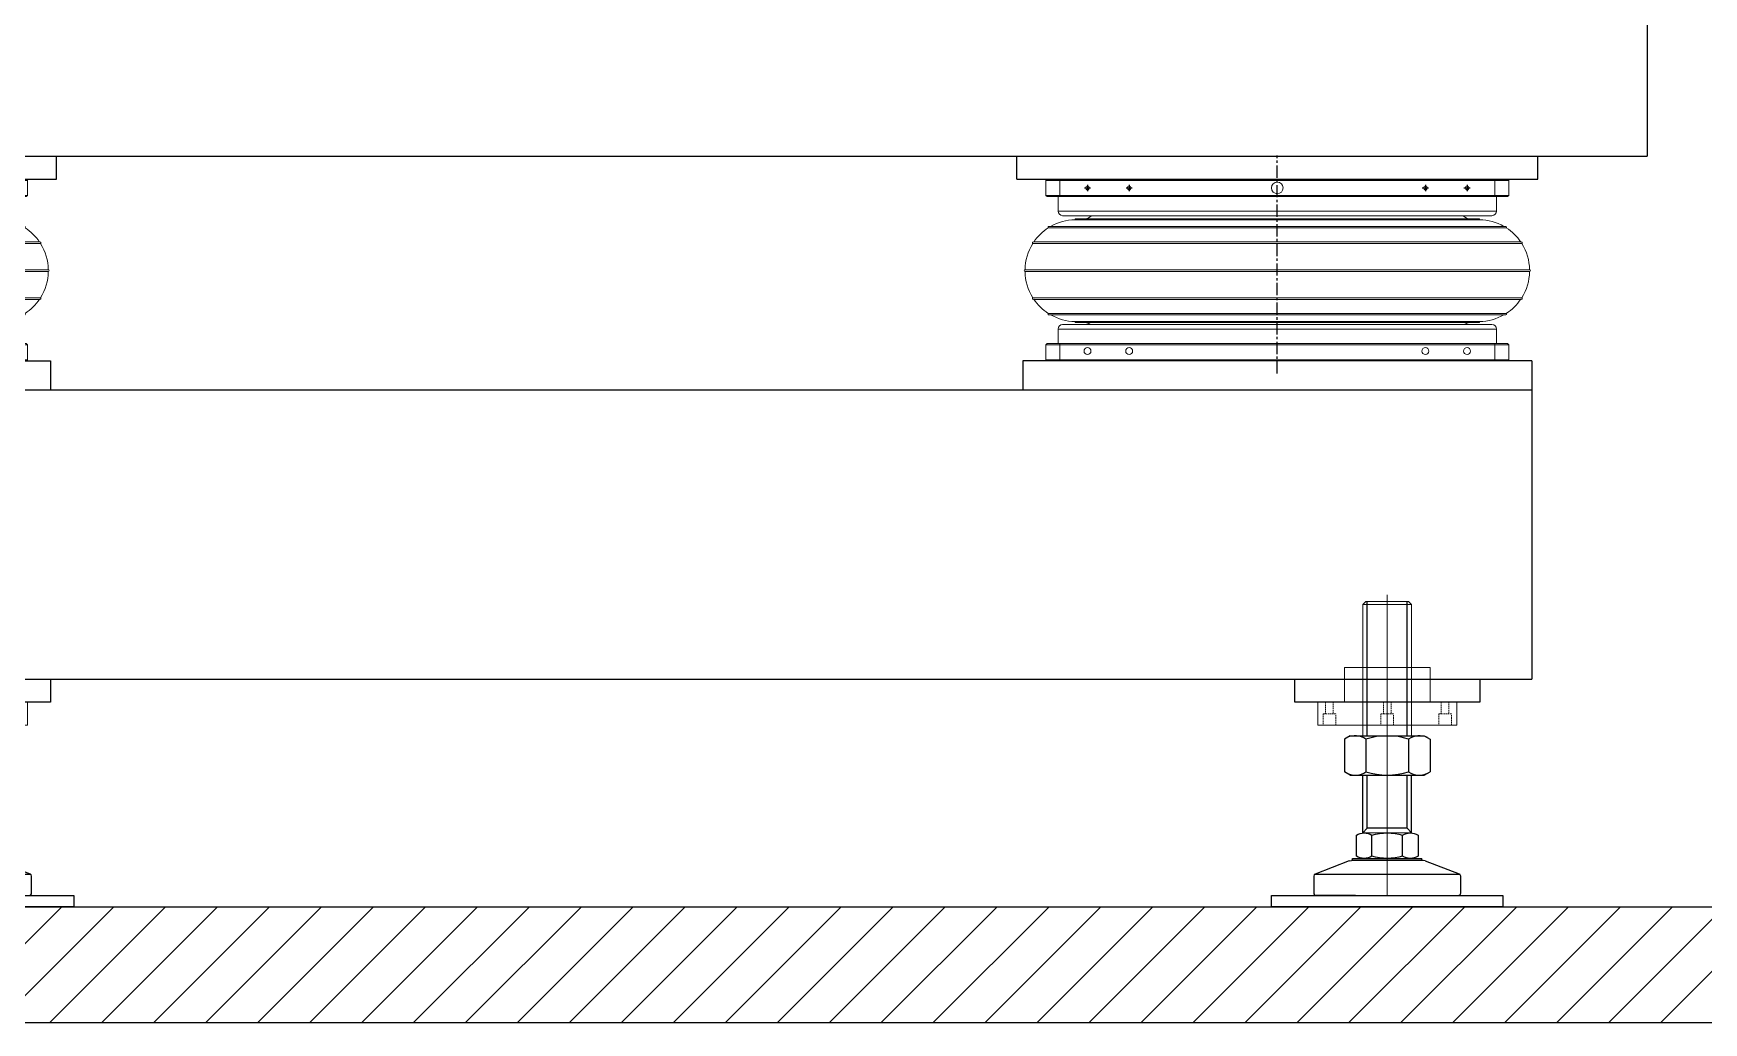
# Model space of a CAD drawing. Extents: x 500 to 100500, y -14500 to 21140.
# Drawn here: x 13504 to 14948, y -8668 to -7813 of the extents above; entities that cross this region are included whole.
import ezdxf

# ---------------------------------------------------------------- set-up
doc = ezdxf.new("R2010")
doc.units = 0
for name, pattern in [('CENTER', [10.16, 6.35, -1.27, 1.27, -1.27]), ('CENTERX2', [20.32, 12.7, -2.54, 2.54, -2.54]), ('HIDDEN', [1.905, 1.27, -0.635]), ('SLD-Solid', [0])]:
    doc.linetypes.add(name, pattern=pattern)
doc.layers.get('0').update_dxf_attribs({"linetype": 'CONTINUOUS'})
doc.layers.add('1', color=255, linetype='CONTINUOUS', lineweight=20)
doc.layers.add('MODEL', color=7, linetype='SLD-Solid', lineweight=15)
for name, color, linetype in [('CL', 1, 'CENTER'), ('D', 7, 'CONTINUOUS'), ('REF', 7, 'CONTINUOUS'), ('중심선', 1, 'CENTERX2')]:
    doc.layers.add(name, color=color, linetype=linetype)

# ---------------------------------------------------------------- blocks, each defined once
blk = doc.blocks.new('Kjfsjyjyjjy')
h = blk.add_hatch()
h.set_pattern_fill('ANSI31', color=2, scale=10)
h.set_pattern_definition([(45, (420232.34, 192757.13), (-22.4506403, 22.4506403), [])])
h.paths.add_polyline_path([(84475.6, -109240.9), (89475.6, -109240.9), (89475.6, -109340.9), (84475.6, -109340.9)])
at = {"color": 5}
blk.add_line((84475.6, -109240.9, -10.5), (89475.6, -109240.9, 22.9), dxfattribs=at)
at = {"color": 2}
for p, q in [((84475.6, -109240.9, -10.5), (89475.6, -109240.9, 100.4)), ((84475.6, -109340.9, -10.5), (89475.6, -109340.9, 100.4))]:
    blk.add_line(p, q, dxfattribs=at)
blk = doc.blocks.new('K32AFA')
blk.add_line((-4273.6, -20829.9, -4.5), (-4273.6, -20854.9, -4.5))
at = {"layer": 'REF'}
for p, q in [((-5993.6, -20829.9, 17.4), (-5553.6, -20829.9, 17.4)), ((-5553.6, -20829.9, 17.4), (-5553.6, -20854.9, 17.4)), ((-4273.6, -20829.9, -4.5), (-4713.6, -20829.9, -4.5)), ((-4713.6, -20829.9, -4.5), (-4713.6, -20854.9, -4.5)), ((-7273.6, -20854.9, -4.5), (-4273.6, -20854.9, -4.5)), ((-4273.6, -20854.9, -4.5), (-4273.6, -21104.9, -4.5)), ((-7273.6, -21104.9, -4.5), (-4273.6, -21104.9, -4.5))]:
    blk.add_line(p, q, dxfattribs=at)
blk = doc.blocks.new('K32A$Cb66be3d9')
at = {"layer": 'CL', "color": 1, "linetype": 'CENTERX2', "ltscale": 0.833333}
blk.add_line((218.8, 0), (218.8, 188.6), dxfattribs=at)
at = {"layer": 'CL', "ltscale": 0.833333}
for p, q in [((52.1, 160.5), (57.4, 160.5)), ((54.8, 163.1), (54.8, 157.8)), ((88.1, 160.5), (93.4, 160.5)), ((90.8, 163.1), (90.8, 157.8)), ((344.1, 160.5), (349.4, 160.5)), ((346.8, 163.1), (346.8, 157.8)), ((380.1, 160.5), (385.4, 160.5)), ((382.8, 163.1), (382.8, 157.8))]:
    blk.add_line(p, q, dxfattribs=at)
at = {"layer": 'MODEL'}
for p, q in [((19.8, 168), (18.8, 167)), ((18.8, 167), (18.8, 154)), ((30.8, 167), (18.8, 167)), ((30.8, 168), (19.8, 168)), ((30.8, 167), (30.8, 168)), ((406.8, 168), (30.8, 168)), ((30.8, 154), (30.8, 167)), ((30.8, 167), (406.8, 167)), ((406.8, 168), (406.8, 167)), ((417.8, 168), (406.8, 168)), ((406.8, 167), (406.8, 154)), ((418.8, 167), (406.8, 167)), ((418.8, 167), (417.8, 168)), ((417.8, 168), (418.8, 167)), ((417.8, 168), (417.8, 168)), ((418.8, 154), (418.8, 167)), ((418.8, 167), (418.8, 154)), ((418.8, 167), (418.8, 167)), ((30.8, 154), (18.8, 154)), ((19.8, 153), (18.8, 154)), ((30.8, 153), (19.8, 153)), ((29.3, 153), (29.3, 140.5)), ((406.8, 154), (30.8, 154)), ((30.8, 153), (30.8, 154)), ((406.8, 153), (30.8, 153)), ((418.8, 154), (406.8, 154)), ((406.8, 153), (406.8, 154)), ((417.8, 153), (406.8, 153)), ((408.3, 140.5), (408.3, 153)), ((417.8, 153), (418.8, 154)), ((418.8, 154), (417.8, 153)), ((417.8, 153), (417.8, 153)), ((418.8, 154), (418.8, 154)), ((29.3, 140.5), (156.1, 140.5)), ((44, 133), (393.6, 133)), ((392.8, 133.8), (44.8, 133.8)), ((156.1, 140.5), (408.3, 140.5)), ((20.9, 126), (416.7, 126)), ((416, 127.2), (21.6, 127.2)), ((7.5, 112.4), (430.1, 112.4)), ((429.6, 113.9), (8, 113.9)), ((436.8, 89.8), (0.8, 89.8)), ((0.8, 88.2), (436.8, 88.2)), ((430.1, 65.6), (7.5, 65.6)), ((8, 64.1), (429.6, 64.1)), ((416.7, 52), (20.9, 52)), ((21.6, 50.8), (416, 50.8)), ((393.6, 45), (44, 45)), ((44.8, 44.2), (392.8, 44.2)), ((29.3, 38.5), (29.3, 26)), ((408.3, 38.5), (29.3, 38.5)), ((408.3, 26), (408.3, 38.5)), ((19.8, 26), (18.8, 25)), ((18.8, 25), (30.8, 25)), ((18.8, 25), (18.8, 12)), ((19.8, 26), (30.8, 26)), ((30.8, 26), (406.8, 26)), ((30.8, 25), (30.8, 26)), ((30.8, 12), (30.8, 25)), ((30.8, 25), (406.8, 25)), ((406.8, 26), (406.8, 25)), ((406.8, 26), (417.8, 26)), ((406.8, 25), (418.8, 25)), ((406.8, 25), (406.8, 12)), ((417.8, 26), (418.8, 25)), ((417.8, 26), (418.8, 25)), ((417.8, 26), (417.8, 26)), ((418.8, 12), (418.8, 25)), ((418.8, 25), (418.8, 25)), ((418.8, 25), (418.8, 12)), ((18.8, 12), (30.8, 12)), ((18.8, 12), (19.8, 11)), ((19.8, 11), (30.8, 11)), ((406.8, 12), (30.8, 12)), ((30.8, 11), (30.8, 12)), ((30.8, 11), (406.8, 11)), ((406.8, 12), (418.8, 12)), ((406.8, 12), (406.8, 11)), ((406.8, 11), (417.8, 11)), ((417.8, 11), (418.8, 12)), ((418.8, 12), (417.8, 11)), ((417.8, 11), (417.8, 11)), ((418.8, 12), (418.8, 12))]:
    blk.add_line(p, q, dxfattribs=at)
at = {"layer": 'MODEL', "flags": 128}
for points in [[(418.8, 162.1), (418.8, 162), (418.8, 161.7), (418.8, 161.1), (418.8, 160.5), (418.8, 159.9), (418.8, 159.3), (418.8, 159), (418.8, 158.8), (418.8, 159), (418.8, 159.3), (418.8, 159.9), (418.8, 160.5), (418.8, 161.1), (418.8, 161.7), (418.8, 162), (418.8, 162.1)], [(418.8, 162.1), (418.8, 162), (418.8, 161.7), (418.8, 161.1), (418.8, 160.5), (418.8, 159.9), (418.8, 159.3), (418.8, 159), (418.8, 158.8), (418.8, 159), (418.8, 159.3), (418.8, 159.9), (418.8, 160.5), (418.8, 161.1), (418.8, 161.7), (418.8, 162), (418.8, 162.1)], [(418.8, 162.1), (418.8, 162), (418.8, 161.7), (418.8, 161.1), (418.8, 160.5), (418.8, 159.9), (418.8, 159.3), (418.8, 159), (418.8, 158.8), (418.8, 159), (418.8, 159.3), (418.8, 159.9), (418.8, 160.5), (418.8, 161.1), (418.8, 161.7), (418.8, 162), (418.8, 162.1)], [(418.8, 162.1), (418.8, 162), (418.8, 161.7), (418.8, 161.1), (418.8, 160.5), (418.8, 159.9), (418.8, 159.3), (418.8, 159), (418.8, 158.8), (418.8, 159), (418.8, 159.3), (418.8, 159.9), (418.8, 160.5), (418.8, 161.1), (418.8, 161.7), (418.8, 162), (418.8, 162.1)], [(418.8, 16.8), (418.8, 17), (418.8, 17.3), (418.8, 17.9), (418.8, 18.5), (418.8, 19.1), (418.8, 19.7), (418.8, 20), (418.8, 20.1), (418.8, 20), (418.8, 19.7), (418.8, 19.1), (418.8, 18.5), (418.8, 17.9), (418.8, 17.3), (418.8, 17), (418.8, 16.8)], [(418.8, 16.8), (418.8, 17), (418.8, 17.3), (418.8, 17.9), (418.8, 18.5), (418.8, 19.1), (418.8, 19.7), (418.8, 20), (418.8, 20.1), (418.8, 20), (418.8, 19.7), (418.8, 19.1), (418.8, 18.5), (418.8, 17.9), (418.8, 17.3), (418.8, 17), (418.8, 16.8)], [(418.8, 16.8), (418.8, 17), (418.8, 17.3), (418.8, 17.9), (418.8, 18.5), (418.8, 19.1), (418.8, 19.7), (418.8, 20), (418.8, 20.1), (418.8, 20), (418.8, 19.7), (418.8, 19.1), (418.8, 18.5), (418.8, 17.9), (418.8, 17.3), (418.8, 17), (418.8, 16.8)], [(418.8, 16.8), (418.8, 17), (418.8, 17.3), (418.8, 17.9), (418.8, 18.5), (418.8, 19.1), (418.8, 19.7), (418.8, 20), (418.8, 20.1), (418.8, 20), (418.8, 19.7), (418.8, 19.1), (418.8, 18.5), (418.8, 17.9), (418.8, 17.3), (418.8, 17), (418.8, 16.8)]]:
    blk.add_lwpolyline(points, dxfattribs=at)
at = {"layer": 'MODEL'}
for centre, radius in [((54.8, 160.5), 1.65), ((90.8, 160.5), 1.65), ((218.8, 160.5), 5), ((346.8, 160.5), 1.65), ((382.8, 160.5), 1.65), ((54.8, 19.5), 3), ((90.8, 19.5), 3), ((346.8, 19.5), 3), ((382.8, 19.5), 3)]:
    blk.add_circle(centre, radius, dxfattribs=at)
for centre, radius, start, end in [((54.8, 160.5), 1.65, 90, 270), ((90.8, 160.5), 1.65, 90, 270), ((218.8, 160.5), 5, 90, 270), ((346.8, 160.5), 1.65, 90, 270), ((382.8, 160.5), 1.65, 90, 270), ((44.8, 89), 44, 91.0418, 119.8048), ((33.3, 140.5), 4, 180, 270), ((44.8, 133), 0.8, 90, 180.5209), ((50.8, 144.6), 11, 280.9425, 311.8534), ((386.8, 144.6), 11, 227.6546, 259.0575), ((392.8, 133), 0.8, 359.4791, 90), ((392.8, 89), 44, 60.1952, 88.9582), ((404.3, 140.5), 4, 270, 0), ((44.8, 89), 44, 122.8798, 145.8215), ((21.6, 126.4), 0.8, 90, 212.359), ((416, 126.4), 0.8, 327.641, 90), ((392.8, 89), 44, 34.1785, 57.1202), ((44.8, 89), 44, 147.9051, 178.9582), ((8, 113.1), 0.8, 90, 237.3842), ((429.6, 113.1), 0.8, 302.6158, 90), ((392.8, 89), 44, 1.0418, 32.0949), ((0.8, 89), 0.8, 90, 270), ((44.8, 89), 44, 181.0418, 212.0949), ((392.8, 89), 44, 327.9051, 358.9582), ((436.8, 89), 0.8, 270, 90), ((8, 64.9), 0.8, 122.6158, 270), ((44.8, 89), 44, 214.1785, 237.1202), ((392.8, 89), 44, 302.8798, 325.8215), ((429.6, 64.9), 0.8, 270, 57.3842), ((21.6, 51.6), 0.8, 147.641, 270), ((44.8, 89), 44, 240.1952, 268.9582), ((44.8, 45), 0.8, 179.4791, 270), ((50.8, 33.4), 11, 57.1677, 79.0575), ((386.8, 33.4), 11, 100.9425, 123.3984), ((392.8, 45), 0.8, 270, 0.5209), ((392.8, 89), 44, 271.0418, 299.8048), ((416, 51.6), 0.8, 270, 32.359), ((33.3, 38.5), 4, 90, 180), ((404.3, 38.5), 4, 0, 90), ((54.8, 19.5), 3, 90, 270), ((90.8, 19.5), 3, 90, 270), ((346.8, 19.5), 3, 90, 270), ((382.8, 19.5), 3, 90, 270)]:
    blk.add_arc(centre, radius, start, end, dxfattribs=at)
for points, knots in [([(33.4, 136.5), (33.4, 136.5), (33.3, 136.5), (34.2, 136.5), (36, 136.5), (38.6, 136.5), (42, 136.5), (46.3, 136.5), (51.5, 136.5), (57.4, 136.5), (64.1, 136.5), (71.5, 136.5), (79.5, 136.5), (88.1, 136.5), (97.7, 136.5), (108.5, 136.5), (120.3, 136.5), (132.5, 136.5), (144.8, 136.5), (153.3, 136.5), (157.4, 136.5)], [0, 0, 0, 0, 0.032224, 0.086395, 0.141008, 0.196032, 0.251644, 0.30742, 0.363327, 0.419236, 0.475012, 0.530622, 0.585648, 0.640261, 0.69443, 0.758109, 0.820614, 0.88183, 0.941655, 1, 1, 1, 1]), ([(157.4, 136.5), (161.7, 136.5), (170.2, 136.5), (183.6, 136.5), (197.4, 136.5), (211.7, 136.5), (225.5, 136.5), (238.6, 136.5), (251, 136.5), (263.3, 136.5), (275.5, 136.5), (287.5, 136.5), (299.2, 136.5), (310.6, 136.5), (321.5, 136.5), (331.8, 136.5), (341.5, 136.5), (350.6, 136.5), (359.6, 136.5), (368.2, 136.5), (376.2, 136.5), (383.2, 136.5), (389.1, 136.5), (394, 136.5), (398, 136.5), (401.1, 136.5), (403.2, 136.5), (404.3, 136.5), (404.2, 136.5), (404.2, 136.5)], [0, 0, 0, 0, 0.037723, 0.076403, 0.115982, 0.156394, 0.197564, 0.232587, 0.267897, 0.303472, 0.339428, 0.375489, 0.411635, 0.447783, 0.483845, 0.519799, 0.555375, 0.590685, 0.625707, 0.666878, 0.70729, 0.746869, 0.785549, 0.823271, 0.860994, 0.899674, 0.939253, 0.979664, 1, 1, 1, 1]), ([(235.8, 42.5), (231.3, 42.5), (222.3, 42.5), (208.6, 42.5), (194.7, 42.5), (180.6, 42.5), (167.2, 42.5), (154.7, 42.5), (143.2, 42.5), (131.8, 42.5), (120.8, 42.5), (110.2, 42.5), (100.1, 42.5), (90.5, 42.5), (81.6, 42.5), (73.4, 42.5), (65.9, 42.5), (59.2, 42.5), (52.8, 42.5), (47.1, 42.5), (42.2, 42.5), (38.4, 42.5), (35.6, 42.5), (34, 42.5), (33.2, 42.5), (33.4, 42.5), (33.4, 42.5)], [0, 0, 0, 0, 0.043295, 0.087689, 0.133115, 0.179496, 0.226748, 0.266945, 0.30747, 0.348301, 0.389568, 0.430956, 0.472442, 0.513929, 0.555318, 0.596583, 0.637415, 0.677941, 0.718136, 0.765389, 0.811771, 0.857196, 0.901589, 0.944884, 0.988179, 1, 1, 1, 1]), ([(404.2, 42.5), (404.2, 42.5), (404.2, 42.5), (402.9, 42.5), (400.5, 42.5), (397.2, 42.5), (393, 42.5), (388.3, 42.5), (382.8, 42.5), (376.5, 42.5), (369.4, 42.5), (361.5, 42.5), (353, 42.5), (343.9, 42.5), (334.2, 42.5), (324.1, 42.5), (313.5, 42.5), (302, 42.5), (289.5, 42.5), (276.1, 42.5), (262.6, 42.5), (249.2, 42.5), (240.2, 42.5), (235.8, 42.5)], [0, 0, 0, 0, 0.036609, 0.087662, 0.139789, 0.192895, 0.238072, 0.283618, 0.329507, 0.375886, 0.422402, 0.469028, 0.515655, 0.562171, 0.608548, 0.654439, 0.699985, 0.745161, 0.798268, 0.850395, 0.901449, 0.951341, 1, 1, 1, 1])]:
    blk.add_open_spline(points, degree=3, knots=knots, dxfattribs=at)
blk = doc.blocks.new('K32A$C8c0431a7')
at = {"color": 1, "ltscale": 0.3}
for p, q in [((46.2, 171.9), (46.2, 287.9)), ((80.8, 171.9), (80.8, 287.9)), ((46.2, 91.9), (46.2, 137.9)), ((80.8, 91.9), (80.8, 137.9)), ((46.2, 91.9), (42.5, 87.9)), ((80.8, 91.9), (46.2, 91.9)), ((80.8, 91.9), (84.5, 87.9))]:
    blk.add_line(p, q, dxfattribs=at)
at = {"ltscale": 0.3}
for p, q in [((31.5, 171.9), (26.5, 169)), ((26.5, 169), (26.5, 140.7)), ((31.5, 171.9), (95.5, 171.9)), ((45, 169), (45, 140.7)), ((82, 169), (82, 140.7)), ((95.5, 171.9), (100.5, 169)), ((100.5, 169), (100.5, 140.7)), ((31.5, 137.9), (26.5, 140.7)), ((31.5, 137.9), (95.5, 137.9)), ((95.5, 137.9), (100.5, 140.7)), ((30.6, 63.6), (32.5, 63.9)), ((96.4, 63.6), (94.5, 63.9)), ((0, 50.5), (0, 35.9)), ((126.4, 51.9), (0.6, 51.9)), ((127, 35.9), (127, 50.5)), ((36, 33.9), (2, 33.9))]:
    blk.add_line(p, q, dxfattribs=at)
at = {"color": 2, "ltscale": 0.3}
for p, q in [((42.5, 87.9), (42.5, 137.9)), ((84.5, 87.9), (84.5, 137.9)), ((33.5, 63.9), (33.5, 65.9)), ((93.5, 63.9), (93.5, 65.9))]:
    blk.add_line(p, q, dxfattribs=at)
for p, q in [((50.2, 67.9), (50.2, 85.8)), ((76.8, 67.9), (76.8, 85.8)), ((30.6, 63.6), (1.3, 52.3)), ((94.5, 63.9), (32.5, 63.9)), ((33.5, 65.9), (93.5, 65.9)), ((96.4, 63.6), (125.7, 52.4)), ((36, 33.9), (125, 33.9))]:
    blk.add_line(p, q)
blk.add_lwpolyline([(50.2, 67.9, -0.309401), (36.9, 67.9), (36.9, 85.8, -0.309401), (50.2, 85.8, -0.154701), (76.8, 85.8, -0.309401), (90.1, 85.8), (90.1, 67.9, -0.309401), (76.8, 67.9, -0.154701), (50.2, 67.9)], format="xyb")
at = {"ltscale": 0.3}
for centre, radius, start, end in [((35.8, 155.5), 16.4, 55.6158, 115.6158), ((63.5, 110.7), 61.1, 72.412, 107.588), ((91.2, 155.5), 16.4, 64.3842, 124.3842), ((35.8, 154.2), 16.4, 244.3842, 304.3842), ((63.5, 199), 61.1, 252.412, 287.588), ((91.2, 154.2), 16.4, 235.6158, 295.6158), ((2, 50.5), 2, 111.5928, 180), ((125, 50.5), 2, 0, 69.6779), ((2, 35.9), 2, 180, 270), ((125, 35.9), 2, 270, 0)]:
    blk.add_arc(centre, radius, start, end, dxfattribs=at)
at = {"layer": '1'}
for p, q in [((63.5, 293.7), (63.5, 33.5)), ((42.5, 87.9), (84.5, 87.9)), ((43.5, 87.9), (83.5, 87.9))]:
    blk.add_line(p, q, dxfattribs=at)
at = {"layer": '1', "color": 2, "ltscale": 0.3}
for p, q in [((42.5, 285.4), (45, 287.9)), ((42.5, 285.4), (63.5, 285.4)), ((42.5, 171.9), (42.5, 285.4)), ((63.5, 287.9), (45, 287.9)), ((63.5, 287.9), (82, 287.9)), ((84.5, 285.4), (63.5, 285.4)), ((84.5, 285.4), (82, 287.9)), ((84.5, 171.9), (84.5, 285.4))]:
    blk.add_line(p, q, dxfattribs=at)
blk = doc.blocks.new('K32A$C2041f9cb')
at = {"color": 7, "linetype": 'Continuous', "lineweight": 15}
for p, q in [((55.4, 120), (35.4, 120)), ((35.4, 120), (35.4, 0)), ((55.4, 120), (55.4, 0)), ((35.4, 97), (5.4, 97)), ((5.4, 97), (5.4, 23)), ((5.4, 23), (35.4, 23)), ((35.4, 0), (55.4, 0))]:
    blk.add_line(p, q, dxfattribs=at)
at = {"color": 30, "linetype": 'HIDDEN', "lineweight": 0}
for p, q in [((45.4, 115.5), (45.4, 104.5)), ((55.4, 115.5), (45.4, 115.5)), ((45.4, 113.3), (35.4, 113.3)), ((35.4, 106.7), (45.4, 106.7)), ((45.4, 104.5), (55.4, 104.5)), ((45.4, 63.3), (35.4, 63.3)), ((45.4, 65.5), (45.4, 54.5)), ((55.4, 65.5), (45.4, 65.5)), ((35.4, 56.7), (45.4, 56.7)), ((45.4, 54.5), (55.4, 54.5)), ((45.4, 15.5), (45.4, 4.5)), ((55.4, 15.5), (45.4, 15.5)), ((45.4, 13.3), (35.4, 13.3)), ((35.4, 6.7), (45.4, 6.7)), ((45.4, 4.5), (55.4, 4.5))]:
    blk.add_line(p, q, dxfattribs=at)
at = {"layer": '중심선', "linetype": 'CENTERX2', "lineweight": 0}
blk.add_line((0, 60), (59.4, 60), dxfattribs=at)
blk = doc.blocks.new('K32A$C7b9668bb')
for points in [[(0, 240.8), (160, 240.8), (160, 220.8), (0, 220.8)], [(-20, 53.8), (180, 53.8), (180, 43.8), (-20, 43.8)]]:
    blk.add_lwpolyline(points, close=True)
blk.add_blockref('K32A$C8c0431a7', (16.5, 19.9))
at = {"rotation": 270}
blk.add_blockref('K32A$C2041f9cb', (20, 256.2), dxfattribs=at)
blk = doc.blocks.new('K32A$Cdad771cd')
for p, q in [((-25, 0, 21.4), (-25, 20, 21.4)), ((-25, 20, 21.4), (425, 20, 21.4)), ((425, 0, 21.4), (425, 20, 21.4)), ((-25, 0, 21.4), (425, 0, 21.4))]:
    blk.add_line(p, q)
blk = doc.blocks.new('K32zxcvxkcvjk')
for name, p in [('K32A$Cdad771cd', (19392.1, -67841.4, -36.4)), ('K32A$Cb66be3d9', (19373.3, -68009.4, 17.4)), ('K32A$Cdad771cd', (20672.1, -67841.4, -25.9)), ('K32A$Cb66be3d9', (20653.3, -68009.4, -4.5)), ('K32A$C7b9668bb', (19652.1, -68514.2, -4.5)), ('K32A$C7b9668bb', (20887.1, -68514.2, -4.5))]:
    blk.add_blockref(name, p)
at = {"layer": 'REF'}
blk.add_blockref('K32AFA', (25365.7, -47168.5), dxfattribs=at)
blk = doc.blocks.new('KSKDKFK')
for p, q in [((-15968.9, -27307.2, -62.9), (-15968.9, -27657.2, -31)), ((-19168.9, -27657.2, -20.5), (-15968.9, -27657.2, -20.5))]:
    blk.add_line(p, q)

msp = doc.modelspace()

# ---------------------------------------------------------------- block references
msp.add_blockref('Kjfsjyjyjjy', (-73241.81, 100672.91, 12.09))
at = {"layer": 'D'}
msp.add_blockref('KSKDKFK', (30867.63, 19738.15, -55.27), dxfattribs=at)
at = {"layer": 'D', "color": 3}
msp.add_blockref('K32zxcvxkcvjk', (-6292.93, 59902.35, 32.58), dxfattribs=at)

doc.saveas('drawing.dxf')
